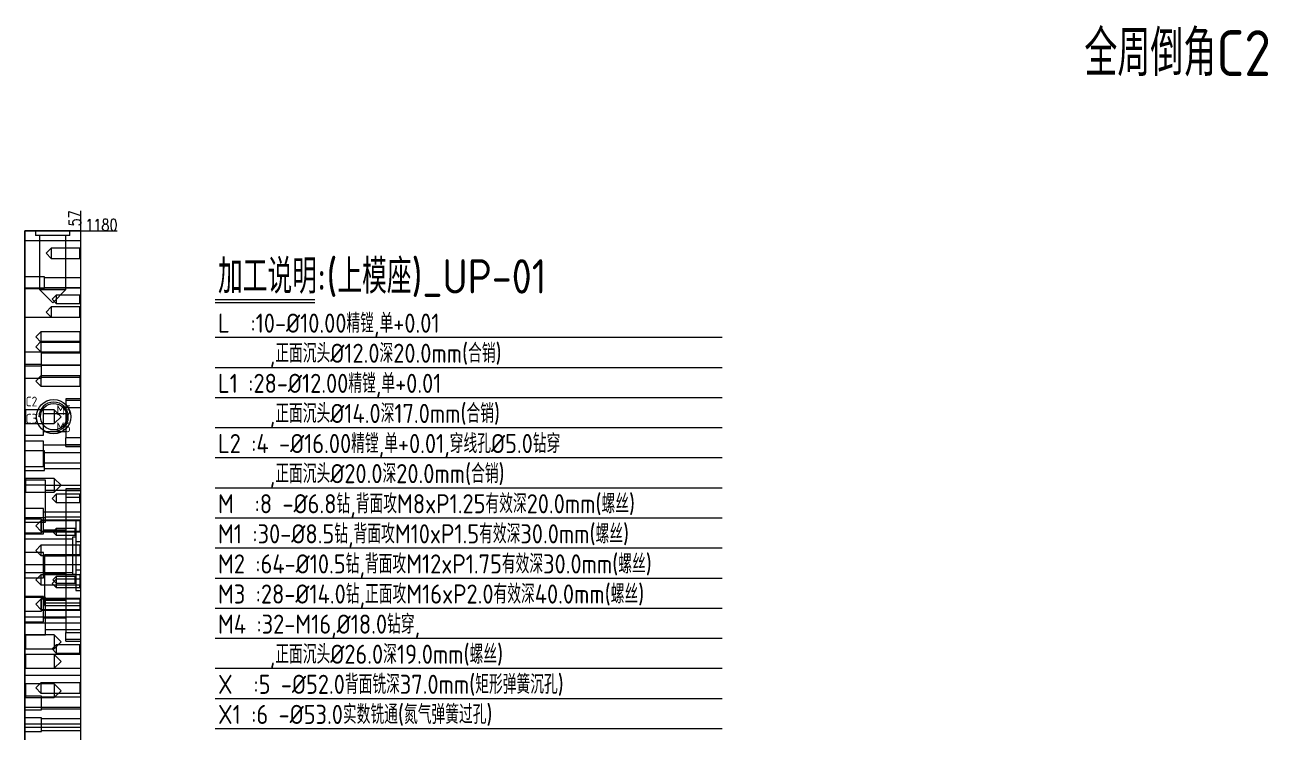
# Model space of a CAD drawing. Header units: millimetres. Extents: x 7217 to 10269, y 62146 to 63808.
# Drawn here: x 8999 to 10269, y 63085 to 63808 of the extents above; entities that cross this region are included whole.
import ezdxf

# ---------------------------------------------------------------- set-up
doc = ezdxf.new("R2010")
doc.units = ezdxf.units.MM
doc.linetypes.add('DASHED', pattern=[0])
for name, color, linetype, lineweight in [('DIM', 4, 'Continuous', 20), ('UP', 60, 'Continuous', 20), ('UP_W', 1, 'Continuous', 20)]:
    doc.layers.add(name, color=color, linetype=linetype, lineweight=lineweight)
doc.styles.add('gbenor', font='gbenor.shx', dxfattribs={"bigfont": 'gbcbig.shx'})
doc.styles.add('TXT', font='txt.shx', dxfattribs={"width": 0.8, "bigfont": 'ctxt.shx'})
doc.dimstyles.new('零件', dxfattribs={"dimscale": 1.5, "dimtxt": 8, "dimasz": 1, "dimexe": 0, "dimexo": 0, "dimgap": 0, "dimtad": 1, "dimtxsty": 'TXT', "dimcen": 0, "dimclrd": 252, "dimclre": 252, "dimclrt": 4, "dimazin": 3, "dimtp": 0.001, "dimtm": 0.001, "dimtfac": 1, "dimtmove": 0, "dimatfit": 3, "dimlwd": 5, "dimlwe": 5})

# ---------------------------------------------------------------- blocks, each defined once
blk = doc.blocks.new('*D1117')
at = {"layer": 'Defpoints', "color": 0}
for p in [(9055.6, 63597.3), (9060.6, 63597.3), (8998.6, 62417.3)]:
    blk.add_point(p, dxfattribs=at)
at = {"layer": 'DIM', "color": 252, "lineweight": 5}
blk.add_line((9055.6, 63597.3), (9093, 63597.3), dxfattribs=at)
at = {"layer": 'DIM', "color": 4, "lineweight": 5, "insert": (9076.8, 63603.3), "char_height": 12, "attachment_point": 5, "style": 'TXT'}
blk.add_mtext('1180', dxfattribs=at)
blk = doc.blocks.new('*D1120')
at = {"layer": 'Defpoints', "color": 0}
for p in [(9055.6, 63602.3), (9055.6, 63597.3), (8998.6, 62417.3)]:
    blk.add_point(p, dxfattribs=at)
at = {"layer": 'DIM', "color": 252, "lineweight": 5}
blk.add_line((9055.6, 63597.3), (9055.6, 63617.8), dxfattribs=at)
at = {"layer": 'DIM', "color": 4, "lineweight": 5, "insert": (9049.6, 63610.1), "char_height": 12, "attachment_point": 5, "rotation": 90, "style": 'TXT'}
blk.add_mtext('57', dxfattribs=at)

msp = doc.modelspace()

# ---------------------------------------------------------------- linework, layer by layer
at = {"layer": 'DIM', "color": 8, "linetype": 'Continuous', "lineweight": 5}
for p, q in [((9192.975, 63527.046), (9294.695, 63527.046)), ((9192.975, 63524.121), (9294.695, 63524.121)), ((9192.975, 63488.496), (9711.051, 63488.496)), ((9192.975, 63457.746), (9711.051, 63457.746)), ((9192.975, 63426.996), (9711.051, 63426.996)), ((9192.975, 63396.246), (9711.051, 63396.246)), ((9192.975, 63365.496), (9711.051, 63365.496)), ((9192.975, 63334.746), (9711.051, 63334.746)), ((9192.975, 63303.996), (9711.051, 63303.996)), ((9192.975, 63273.246), (9711.051, 63273.246)), ((9192.975, 63242.496), (9711.051, 63242.496)), ((9192.975, 63211.746), (9711.051, 63211.746)), ((9192.975, 63180.996), (9711.051, 63180.996)), ((9192.975, 63150.246), (9711.051, 63150.246)), ((9192.975, 63119.496), (9711.051, 63119.496)), ((9192.975, 63088.746), (9711.051, 63088.746))]:
    msp.add_line(p, q, dxfattribs=at)
at = {"layer": 'DIM', "color": 252, "linetype": 'DASHED', "lineweight": 5}
msp.add_lwpolyline([(8998.564, 62417.292), (8998.564, 63597.292), (9055.564, 63597.292), (9055.564, 62417.292)], close=True, dxfattribs=at)
at = {"layer": 'UP', "color": 135, "linetype": 'Continuous', "lineweight": 5}
for p, q in [((9055.564, 63597.292), (8998.564, 63597.292)), ((8998.564, 63597.292), (8998.564, 62417.292)), ((9055.564, 63597.292), (9055.564, 62417.292))]:
    msp.add_line(p, q, dxfattribs=at)
at = {"layer": 'UP', "color": 135, "linetype": 'DASHED', "lineweight": 5, "ltscale": 1.687868}
for p, q in [((9009.564, 63597.292), (9009.564, 63592.292)), ((9044.564, 63592.292), (9009.564, 63592.292)), ((9044.564, 63592.292), (9044.564, 63597.292))]:
    msp.add_line(p, q, dxfattribs=at)
at = {"layer": 'UP', "color": 5, "linetype": 'DASHED', "lineweight": 5, "ltscale": 1.687868}
for p, q in [((9013.56, 63592.292), (9013.56, 63537.292)), ((9040.568, 63537.292), (9040.568, 63592.292)), ((9025.564, 63579.545), (9020.311, 63574.292)), ((9054.817, 63579.545), (9025.564, 63579.545)), ((9025.564, 63579.545), (9025.564, 63574.292)), ((9055.564, 63580.292), (9054.817, 63579.545)), ((9054.817, 63569.039), (9054.817, 63579.545)), ((9020.311, 63574.292), (9025.564, 63569.039)), ((9025.564, 63574.292), (9025.564, 63569.039)), ((9025.564, 63569.039), (9054.817, 63569.039)), ((9054.817, 63569.039), (9055.564, 63568.292)), ((9013.56, 63537.292), (9027.064, 63523.788)), ((9013.56, 63537.292), (9040.568, 63537.292)), ((9030.564, 63531.545), (9026.311, 63527.292)), ((9027.064, 63523.788), (9040.568, 63537.292)), ((9054.817, 63531.545), (9030.564, 63531.545)), ((9030.564, 63531.545), (9030.564, 63527.292)), ((9055.564, 63532.292), (9054.817, 63531.545)), ((9054.817, 63523.039), (9054.817, 63531.545)), ((9025.564, 63519.545), (9020.311, 63514.292)), ((9054.817, 63519.545), (9025.564, 63519.545)), ((9025.564, 63519.545), (9025.564, 63514.292)), ((9026.311, 63527.292), (9030.564, 63523.039)), ((9030.564, 63527.292), (9030.564, 63523.039)), ((9030.564, 63523.039), (9054.817, 63523.039)), ((9054.817, 63523.039), (9055.564, 63522.292)), ((9055.564, 63520.292), (9054.817, 63519.545)), ((9054.817, 63509.039), (9054.817, 63519.545)), ((9020.311, 63514.292), (9025.564, 63509.039)), ((9025.564, 63514.292), (9025.564, 63509.039)), ((9025.564, 63509.039), (9054.817, 63509.039)), ((9054.817, 63509.039), (9055.564, 63508.292)), ((9014.984, 63494.045), (9009.731, 63488.792)), ((9054.817, 63494.045), (9014.984, 63494.045)), ((9014.984, 63494.045), (9014.984, 63488.792)), ((9055.564, 63494.792), (9054.817, 63494.045)), ((9054.817, 63494.045), (9054.817, 63483.539)), ((9009.731, 63488.792), (9014.984, 63483.539)), ((9014.984, 63484.045), (9009.731, 63478.792)), ((9009.731, 63478.792), (9014.984, 63473.539)), ((9014.984, 63488.792), (9014.984, 63483.539)), ((9054.817, 63484.045), (9014.984, 63484.045)), ((9014.984, 63483.539), (9054.817, 63483.539)), ((9014.984, 63483.539), (9014.984, 63478.792)), ((9014.984, 63478.792), (9014.984, 63473.539)), ((9055.564, 63484.792), (9054.817, 63484.045)), ((9054.817, 63483.539), (9055.564, 63482.792)), ((9054.817, 63483.539), (9054.817, 63473.539)), ((9014.984, 63473.539), (9054.817, 63473.539)), ((9054.817, 63473.539), (9055.564, 63472.792)), ((9014.984, 63449.045), (9009.731, 63443.792)), ((9009.731, 63443.792), (9014.984, 63438.539)), ((9054.817, 63449.045), (9014.984, 63449.045)), ((9014.984, 63449.045), (9014.984, 63443.792)), ((9014.984, 63443.792), (9014.984, 63438.539)), ((9055.564, 63449.792), (9054.817, 63449.045)), ((9054.817, 63449.045), (9054.817, 63438.539)), ((9014.984, 63438.539), (9054.817, 63438.539)), ((9054.817, 63438.539), (9055.564, 63437.792)), ((8999.561, 63414.295), (8998.564, 63415.292)), ((9028.564, 63414.295), (8999.561, 63414.295)), ((8999.561, 63407.292), (8999.561, 63414.295)), ((9035.567, 63407.292), (9028.564, 63414.295)), ((9028.564, 63414.295), (9028.564, 63400.289)), ((8999.561, 63400.289), (8999.561, 63407.292)), ((9028.564, 63400.289), (9035.567, 63407.292)), ((8998.564, 63399.292), (8999.561, 63400.289)), ((8999.561, 63400.289), (9028.564, 63400.289)), ((8999.561, 63344.295), (8998.564, 63345.292)), ((9028.564, 63344.295), (8999.561, 63344.295)), ((8999.561, 63337.292), (8999.561, 63344.295)), ((8999.561, 63330.289), (8999.561, 63337.292)), ((9035.567, 63337.292), (9028.564, 63344.295)), ((9028.564, 63344.295), (9028.564, 63330.289)), ((9028.564, 63330.289), (9035.567, 63337.292)), ((8998.564, 63329.292), (8999.561, 63330.289)), ((8999.561, 63330.289), (9028.564, 63330.289)), ((9030.564, 63328.124), (9026.311, 63323.871)), ((9054.817, 63328.124), (9030.564, 63328.124)), ((9030.564, 63328.124), (9030.564, 63323.871)), ((9055.564, 63328.871), (9054.817, 63328.124)), ((9054.817, 63319.618), (9054.817, 63328.124)), ((9026.311, 63323.871), (9030.564, 63319.618)), ((9030.564, 63323.871), (9030.564, 63319.618)), ((9030.564, 63319.618), (9054.817, 63319.618)), ((9054.817, 63319.618), (9055.564, 63318.871)), ((9014.984, 63300.92), (9009.731, 63295.667)), ((9054.817, 63300.92), (9014.984, 63300.92)), ((9014.984, 63300.92), (9014.984, 63295.667)), ((9055.564, 63301.667), (9054.817, 63300.92)), ((9054.817, 63300.92), (9054.817, 63290.414)), ((9009.731, 63295.667), (9014.984, 63290.414)), ((9014.984, 63295.667), (9014.984, 63290.414)), ((9014.984, 63290.414), (9054.817, 63290.414)), ((9030.564, 63293.195), (9027.161, 63289.792)), ((9027.161, 63289.792), (9030.564, 63286.389)), ((9049.967, 63293.195), (9030.564, 63293.195)), ((9030.564, 63293.195), (9030.564, 63289.792)), ((9030.564, 63289.792), (9030.564, 63286.389)), ((9030.564, 63286.389), (9049.967, 63286.389)), ((9050.564, 63293.792), (9049.967, 63293.195)), ((9049.967, 63286.389), (9049.967, 63293.195)), ((9049.967, 63286.389), (9050.564, 63285.792)), ((9054.817, 63290.414), (9055.564, 63289.667)), ((9014.984, 63275.92), (9009.731, 63270.667)), ((9054.817, 63275.92), (9014.984, 63275.92)), ((9014.984, 63275.92), (9014.984, 63270.667)), ((9055.564, 63276.667), (9054.817, 63275.92)), ((9054.817, 63275.92), (9054.817, 63265.414)), ((9009.731, 63270.667), (9014.984, 63265.414)), ((9014.984, 63270.667), (9014.984, 63265.414)), ((9014.984, 63265.414), (9054.817, 63265.414)), ((9054.817, 63265.414), (9055.564, 63264.667)), ((9014.984, 63245.92), (9009.731, 63240.667)), ((9009.731, 63240.667), (9014.984, 63235.414)), ((9054.817, 63245.92), (9014.984, 63245.92)), ((9014.984, 63245.92), (9014.984, 63240.667)), ((9014.984, 63240.667), (9014.984, 63235.414)), ((9030.564, 63241.218), (9026.311, 63236.965)), ((9026.311, 63236.965), (9030.564, 63232.712)), ((9030.564, 63244.195), (9027.161, 63240.792)), ((9027.161, 63240.792), (9030.564, 63237.389)), ((9049.967, 63244.195), (9030.564, 63244.195)), ((9030.564, 63244.195), (9030.564, 63240.792)), ((9054.817, 63241.218), (9030.564, 63241.218)), ((9030.564, 63240.792), (9030.564, 63237.389)), ((9030.564, 63237.389), (9049.967, 63237.389)), ((9030.564, 63237.389), (9030.564, 63236.965)), ((9030.564, 63236.965), (9030.564, 63232.712)), ((9050.564, 63244.792), (9049.967, 63244.195)), ((9049.967, 63237.389), (9049.967, 63244.195)), ((9049.967, 63237.389), (9050.564, 63236.792)), ((9055.564, 63246.667), (9054.817, 63245.92)), ((9054.817, 63245.92), (9054.817, 63235.414)), ((9055.564, 63241.965), (9054.817, 63241.218)), ((9014.984, 63235.414), (9054.817, 63235.414)), ((9030.564, 63232.712), (9054.817, 63232.712)), ((9054.817, 63235.414), (9055.564, 63234.667)), ((9054.817, 63232.712), (9054.817, 63235.414)), ((9054.817, 63232.712), (9055.564, 63231.965)), ((9014.984, 63220.92), (9009.731, 63215.667)), ((9009.731, 63215.667), (9014.984, 63210.414)), ((9054.817, 63220.92), (9014.984, 63220.92)), ((9014.984, 63220.92), (9014.984, 63215.667)), ((9014.984, 63215.667), (9014.984, 63210.414)), ((9014.984, 63210.414), (9054.817, 63210.414)), ((9055.564, 63221.667), (9054.817, 63220.92)), ((9054.817, 63220.92), (9054.817, 63210.414)), ((9054.817, 63210.414), (9055.564, 63209.667)), ((8999.561, 63184.295), (8998.564, 63185.292)), ((9028.564, 63184.295), (8999.561, 63184.295)), ((8999.561, 63177.292), (8999.561, 63184.295)), ((8999.561, 63170.289), (8999.561, 63177.292)), ((9030.564, 63174.28), (9026.311, 63170.027)), ((9035.567, 63177.292), (9028.564, 63184.295)), ((9028.564, 63184.295), (9028.564, 63170.289)), ((9028.564, 63170.289), (9035.567, 63177.292)), ((9054.817, 63174.28), (9030.564, 63174.28)), ((9030.564, 63174.28), (9030.564, 63170.027)), ((9055.564, 63175.027), (9054.817, 63174.28)), ((9054.817, 63165.774), (9054.817, 63174.28)), ((8998.564, 63169.292), (8999.561, 63170.289)), ((8999.561, 63164.295), (8998.564, 63165.292)), ((8999.561, 63170.289), (9028.564, 63170.289)), ((9028.564, 63164.295), (8999.561, 63164.295)), ((8999.561, 63157.292), (8999.561, 63164.295)), ((9026.311, 63170.027), (9030.564, 63165.774)), ((9035.567, 63157.292), (9028.564, 63164.295)), ((9028.564, 63164.295), (9028.564, 63150.289)), ((9030.564, 63170.027), (9030.564, 63165.774)), ((9030.564, 63165.774), (9054.817, 63165.774)), ((9054.817, 63165.774), (9055.564, 63165.027)), ((8998.564, 63149.292), (8999.561, 63150.289)), ((8999.561, 63150.289), (8999.561, 63157.292)), ((8999.561, 63150.289), (9028.564, 63150.289)), ((9028.564, 63150.289), (9035.567, 63157.292)), ((8999.561, 63134.295), (8998.564, 63135.292)), ((9028.564, 63134.295), (8999.561, 63134.295)), ((8999.561, 63127.292), (8999.561, 63134.295)), ((9014.984, 63135.421), (9009.731, 63130.168)), ((9054.817, 63135.421), (9014.984, 63135.421)), ((9014.984, 63135.421), (9014.984, 63130.168)), ((9035.567, 63127.292), (9028.564, 63134.295)), ((9028.564, 63134.295), (9028.564, 63120.289)), ((9055.564, 63136.168), (9054.817, 63135.421)), ((9054.817, 63135.421), (9054.817, 63124.915)), ((8999.561, 63120.289), (8999.561, 63127.292)), ((9009.731, 63130.168), (9014.984, 63124.915)), ((9014.984, 63130.168), (9014.984, 63124.915)), ((9014.984, 63124.915), (9054.817, 63124.915)), ((9028.564, 63120.289), (9035.567, 63127.292)), ((9054.817, 63124.915), (9055.564, 63124.168)), ((8998.564, 63119.292), (8999.561, 63120.289)), ((8999.561, 63120.289), (9028.564, 63120.289))]:
    msp.add_line(p, q, dxfattribs=at)
at = {"layer": 'UP', "color": 31, "linetype": 'DASHED', "lineweight": 5, "ltscale": 1.687868}
for p, q in [((8998.564, 63587.292), (9055.564, 63587.292)), ((9018.564, 63550.292), (8998.564, 63550.292)), ((9018.564, 63544.292), (9018.564, 63550.292)), ((9018.564, 63538.292), (9018.564, 63544.292)), ((8998.564, 63538.292), (9018.564, 63538.292)), ((9055.564, 63508.792), (8998.564, 63508.792)), ((9055.564, 63508.792), (8998.564, 63508.792)), ((9015.564, 63473.292), (8998.564, 63473.292)), ((9015.564, 63466.292), (9015.564, 63473.292)), ((9015.564, 63459.292), (9015.564, 63466.292)), ((9015.564, 63460.792), (8998.564, 63460.792)), ((8998.564, 63459.292), (9015.564, 63459.292)), ((9015.564, 63453.792), (9015.564, 63459.292)), ((9015.564, 63446.792), (9015.564, 63453.792)), ((8998.564, 63446.792), (9015.564, 63446.792)), ((9017.564, 63414.292), (8998.564, 63414.292)), ((9017.564, 63401.292), (9017.564, 63414.292)), ((9055.564, 63425.61), (9040.564, 63425.61)), ((9040.564, 63425.61), (9040.564, 63416.753)), ((9040.564, 63425.61), (9040.564, 63416.753)), ((9040.564, 63410.292), (9017.564, 63410.292)), ((9017.564, 63388.292), (9017.564, 63401.292)), ((8998.564, 63388.292), (9017.564, 63388.292)), ((9017.564, 63392.292), (9040.564, 63392.292)), ((9017.564, 63382.292), (8998.564, 63382.292)), ((9017.564, 63369.292), (9017.564, 63382.292)), ((9055.564, 63378.292), (9017.564, 63378.292)), ((9040.564, 63376.974), (9040.564, 63385.831)), ((9040.564, 63376.974), (9040.564, 63385.831)), ((9040.564, 63378.792), (9055.564, 63378.792)), ((9040.564, 63376.974), (9055.564, 63376.974)), ((9018.564, 63372.292), (8998.564, 63372.292)), ((9017.564, 63356.292), (9017.564, 63369.292)), ((9018.564, 63352.292), (9018.564, 63372.292)), ((8998.564, 63356.292), (9017.564, 63356.292)), ((8998.564, 63352.292), (9018.564, 63352.292)), ((9017.564, 63360.292), (9055.564, 63360.292)), ((9019.564, 63342.482), (8998.564, 63342.482)), ((9019.564, 63337.482), (8998.564, 63337.482)), ((9019.564, 63337.482), (9019.564, 63342.482)), ((9019.564, 63318.482), (9019.564, 63337.482)), ((9055.564, 63336.983), (9019.564, 63336.983)), ((9055.564, 63331.983), (9019.564, 63331.983)), ((9055.564, 63333.485), (9040.564, 63333.485)), ((9040.564, 63333.485), (9040.564, 63324.628)), ((9040.564, 63333.485), (9040.564, 63324.628)), ((9055.564, 63331.667), (9040.564, 63331.667)), ((9017.564, 63313.667), (8998.564, 63313.667)), ((9017.564, 63300.667), (9017.564, 63313.667)), ((9019.564, 63299.482), (9019.564, 63318.482)), ((8998.564, 63304.482), (9019.564, 63304.482)), ((9015.564, 63302.667), (8998.564, 63302.667)), ((8998.564, 63299.482), (9019.564, 63299.482)), ((9015.564, 63295.667), (9015.564, 63302.667)), ((9040.564, 63309.667), (9017.564, 63309.667)), ((9017.564, 63287.667), (9017.564, 63300.667)), ((9019.564, 63309.981), (9055.564, 63309.981)), ((9019.564, 63304.981), (9055.564, 63304.981)), ((9055.564, 63300.792), (9050.564, 63300.792)), ((9050.564, 63300.792), (9050.564, 63279.792)), ((8998.564, 63288.667), (9015.564, 63288.667)), ((8998.564, 63287.667), (9017.564, 63287.667)), ((9015.564, 63288.667), (9015.564, 63295.667)), ((9017.564, 63291.667), (9040.564, 63291.667)), ((9050.564, 63284.292), (9047.364, 63284.292)), ((9047.364, 63284.292), (9047.364, 63246.292)), ((9050.564, 63279.813), (9055.564, 63279.813)), ((9050.564, 63279.792), (9050.564, 63250.732)), ((9017.564, 63268.667), (8998.564, 63268.667)), ((9017.564, 63255.667), (9017.564, 63268.667)), ((9040.564, 63264.667), (9017.564, 63264.667)), ((9055.564, 63266.293), (9018.564, 63266.293)), ((9018.564, 63266.293), (9018.564, 63240.292)), ((9055.564, 63255.956), (8998.564, 63255.956)), ((9017.564, 63242.667), (9017.564, 63255.667)), ((9050.564, 63250.732), (9050.564, 63229.792)), ((9050.564, 63250.732), (9055.564, 63250.732)), ((8998.564, 63242.667), (9017.564, 63242.667)), ((9017.564, 63246.667), (9040.564, 63246.667)), ((9018.564, 63240.292), (9018.564, 63214.29)), ((9047.364, 63246.292), (9050.564, 63246.292)), ((9017.564, 63223.667), (8998.564, 63223.667)), ((9017.564, 63210.667), (9017.564, 63223.667)), ((9050.564, 63229.792), (9055.564, 63229.792)), ((9015.564, 63222.667), (8998.564, 63222.667)), ((9019.564, 63222.482), (8998.564, 63222.482)), ((9015.564, 63215.667), (9015.564, 63222.667)), ((9015.564, 63208.667), (9015.564, 63215.667)), ((9040.564, 63219.667), (9017.564, 63219.667)), ((9017.564, 63197.667), (9017.564, 63210.667)), ((9018.564, 63214.29), (9055.564, 63214.29)), ((9019.564, 63203.482), (9019.564, 63222.482)), ((9055.564, 63216.983), (9019.564, 63216.983)), ((8998.564, 63208.667), (9015.564, 63208.667)), ((8998.564, 63202.953), (9055.564, 63202.953)), ((8998.564, 63197.667), (9017.564, 63197.667)), ((9017.564, 63201.667), (9040.564, 63201.667)), ((9019.564, 63184.482), (9019.564, 63203.482)), ((9055.564, 63196.428), (8998.564, 63196.428)), ((9019.564, 63189.981), (9055.564, 63189.981)), ((9040.564, 63177.849), (9040.564, 63186.706)), ((9040.564, 63177.849), (9040.564, 63186.706)), ((8998.564, 63184.482), (9019.564, 63184.482)), ((9055.564, 63179.667), (9040.564, 63179.667)), ((9040.564, 63177.849), (9055.564, 63177.849)), ((9055.564, 63164.292), (8998.564, 63164.292)), ((8998.564, 63150.292), (9055.564, 63150.292)), ((8998.564, 63143.425), (9055.564, 63143.425)), ((9015.564, 63121.891), (8998.564, 63121.891)), ((9015.564, 63114.891), (9015.564, 63121.891)), ((9055.564, 63110.292), (8998.564, 63110.292)), ((9015.564, 63107.891), (9015.564, 63114.891)), ((8998.564, 63107.891), (9015.564, 63107.891)), ((9015.564, 63099.783), (8998.564, 63099.783)), ((9015.564, 63092.783), (9015.564, 63099.783)), ((9055.564, 63093.322), (8998.564, 63093.322)), ((8998.564, 63090.292), (9055.564, 63090.292)), ((8998.564, 63085.783), (9015.564, 63085.783)), ((9015.564, 63085.783), (9015.564, 63092.783))]:
    msp.add_line(p, q, dxfattribs=at)
at = {"layer": 'UP', "color": 155, "linetype": 'DASHED', "lineweight": 5, "ltscale": 1.687868}
for p, q in [((9055.564, 63538.792), (8998.564, 63538.792)), ((9055.564, 63538.792), (8998.564, 63538.792)), ((9055.564, 63538.792), (8998.564, 63538.792)), ((9055.564, 63538.792), (8998.564, 63538.792)), ((9050.564, 63279.792), (9055.564, 63279.792)), ((9050.564, 63279.792), (9055.564, 63279.792)), ((9050.564, 63250.792), (9055.564, 63250.792)), ((9050.564, 63250.792), (9055.564, 63250.792))]:
    msp.add_line(p, q, dxfattribs=at)
at = {"layer": 'UP', "color": 2, "linetype": 'DASHED', "lineweight": 5, "ltscale": 1.687868}
for p, q in [((9040.564, 63416.753), (9040.564, 63385.831)), ((9040.564, 63416.753), (9055.564, 63416.753)), ((9055.564, 63423.792), (9055.564, 63423.792)), ((9055.564, 63423.792), (9055.564, 63423.792)), ((9055.564, 63385.831), (9040.564, 63385.831)), ((9055.564, 63378.792), (9055.564, 63378.792)), ((9055.564, 63378.792), (9055.564, 63378.792)), ((9040.564, 63324.628), (9040.564, 63186.706)), ((9055.564, 63324.628), (9040.564, 63324.628)), ((9055.564, 63331.667), (9055.564, 63331.667)), ((9047.364, 63282.292), (8998.564, 63282.292)), ((8998.564, 63248.292), (9047.364, 63248.292)), ((9040.564, 63186.706), (9055.564, 63186.706)), ((9055.564, 63179.667), (9055.564, 63179.667))]:
    msp.add_line(p, q, dxfattribs=at)
at = {"layer": 'UP', "color": 42, "linetype": 'Continuous', "lineweight": 5}
for radius in [17.5, 13.504]:
    msp.add_circle((9027.951, 63407.29), radius, dxfattribs=at)
msp.add_arc((9027.951, 63407.29), 15, 270, 180, dxfattribs=at)
at = {"layer": 'UP', "color": 31, "linetype": 'DASHED', "lineweight": 5, "ltscale": 1.687868}
for knots in [[0, 0, 0, 0, 0.125, 0.125, 0.79166667, 0.79166667, 1, 1, 1, 1], [0, 0, 0, 0, 0.125, 0.125, 0.79166666, 0.79166666, 1, 1, 1, 1]]:
    msp.add_open_spline([(9055.564, 63423.792), (9054.939, 63423.792), (9054.314, 63423.792), (9050.356, 63423.792), (9047.023, 63423.792), (9042.648, 63423.792), (9041.606, 63423.792), (9040.564, 63423.792)], degree=3, knots=knots, dxfattribs=at)
at = {"layer": 'UP_W', "color": 1, "linetype": 'DASHED', "lineweight": 5, "ltscale": 1.687868}
for p, q in [((9055.564, 63549.292), (9018.564, 63549.292)), ((9018.564, 63539.292), (9055.564, 63539.292)), ((9055.564, 63472.292), (9015.564, 63472.292)), ((9015.564, 63460.292), (9055.564, 63460.292)), ((9055.564, 63459.792), (9015.564, 63459.792)), ((9015.564, 63447.792), (9055.564, 63447.792)), ((9055.564, 63370.292), (9018.564, 63370.292)), ((9018.564, 63354.292), (9055.564, 63354.292)), ((9055.564, 63301.667), (9015.564, 63301.667)), ((9015.564, 63289.667), (9055.564, 63289.667)), ((9055.564, 63221.667), (9015.564, 63221.667)), ((9015.564, 63209.667), (9055.564, 63209.667)), ((9055.564, 63120.891), (9015.564, 63120.891)), ((9015.564, 63108.891), (9055.564, 63108.891)), ((9055.564, 63098.783), (9015.564, 63098.783)), ((9015.564, 63086.783), (9055.564, 63086.783))]:
    msp.add_line(p, q, dxfattribs=at)

# ---------------------------------------------------------------- texts
at = {"layer": 'DIM', "color": 6, "lineweight": 5, "style": 'gbenor'}
msp.add_text('全周倒角C2', height=46.8, dxfattribs=at).set_placement((10081.074, 63755.369))
at = {"layer": 'DIM', "color": 4, "lineweight": 5, "style": 'gbenor'}
for s, height, p in [('加工说明:(上模座)_UP-01', 35.1, (9195.898, 63533.104)), ('     ,正面沉头%%c12.0深20.0mm(合销)', 19.5, (9195.9, 63462.411)), ('C2', 10, (8999.351, 63417.811)), ('M5', 10, (9030.891, 63409.011)), ('     ,正面沉头%%c14.0深17.0mm(合销)', 19.5, (9195.9, 63400.911)), ('C3', 10, (8999.351, 63400.261)), ('M6', 10, (9030.891, 63391.461)), ('     ,正面沉头%%c20.0深20.0mm(合销)', 19.5, (9195.9, 63339.411)), ('M  :8 -%%c6.8钻,背面攻M8xP1.25有效深20.0mm(螺丝)', 19.5, (9195.9, 63308.661)), ('M1 :30-%%c8.5钻,背面攻M10xP1.5有效深30.0mm(螺丝)', 19.5, (9195.9, 63277.911)), ('M2 :64-%%c10.5钻,背面攻M12xP1.75有效深30.0mm(螺丝)', 19.5, (9195.9, 63247.161)), ('M3 :28-%%c14.0钻,正面攻M16xP2.0有效深40.0mm(螺丝)', 19.5, (9195.9, 63216.411)), ('M4 :32-M16,%%c18.0钻穿,', 19.5, (9195.9, 63185.661)), ('     ,正面沉头%%c26.0深19.0mm(螺丝)', 19.5, (9195.9, 63154.911)), ('X  :5 -%%C52.0背面铣深37.0mm(矩形弹簧沉孔)', 19.5, (9195.9, 63124.161)), ('X1 :6 -%%C53.0实数铣通(氮气弹簧过孔)', 19.5, (9195.9, 63093.411))]:
    msp.add_text(s, height=height, dxfattribs=at).set_placement(p)
at = {"layer": 'DIM', "color": 2, "lineweight": 5, "style": 'gbenor'}
for s, p in [('L  :10-%%C10.00精镗,单+0.01', (9195.9, 63493.161)), ('L1 :28-%%C12.00精镗,单+0.01', (9195.9, 63431.661)), ('L2 :4 -%%C16.00精镗,单+0.01,穿线孔%%C5.0钻穿', (9195.9, 63370.161))]:
    msp.add_text(s, height=19.5, dxfattribs=at).set_placement(p)

# ---------------------------------------------------------------- dimensions: what is measured, and where the dimension line sits
at = {"layer": 'DIM', "lineweight": 5}
for offset, dtype, picture, middle in [((0, 5), 1, '*D1120', (9049.564, 63610.063)), ((5, 0), 0, '*D1117', (9076.793, 63603.292))]:
    dim = msp.add_ordinate_dim(feature_location=(9055.564, 63597.292), offset=offset, dtype=dtype, origin=(8998.564, 62417.292), dimstyle='零件', dxfattribs=at)
    dim.commit()
    dim.dimension.update_dxf_attribs({"geometry": picture, "text_midpoint": middle})

doc.saveas('drawing.dxf')
